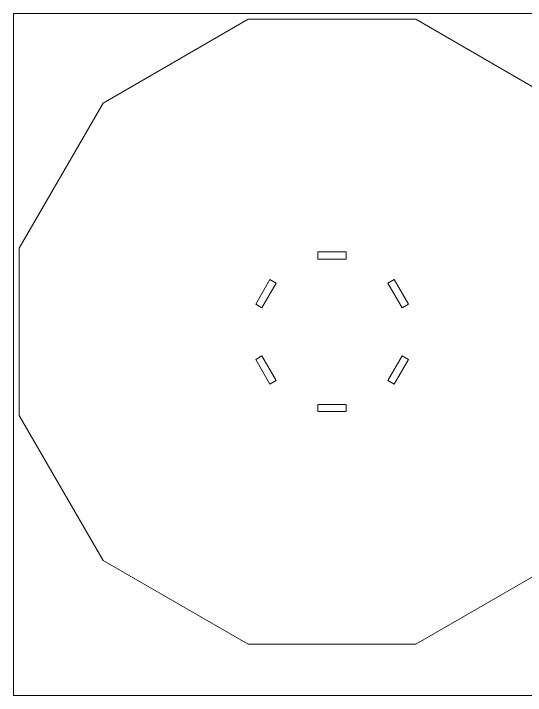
# Model space of a CAD drawing. Header units: millimetres. Extents: x -450 to 450, y -969 to 969.
# Drawn here: x -450 to 0, y 369 to 969 of the extents above; entities that cross this region are included whole.
import ezdxf

# ---------------------------------------------------------------- set-up
doc = ezdxf.new("R2010")
doc.units = ezdxf.units.MM
doc.header["$MEASUREMENT"] = 0
doc.layers.add('Camada 1', color=7, linetype='Continuous')

msp = doc.modelspace()

# ---------------------------------------------------------------- linework, layer by layer
at = {"layer": 'Camada 1', "color": 254, "lineweight": 20}
msp.add_lwpolyline([(-450, 368.7521), (450, 368.7521), (450, 968.7521), (-450, 968.7521), (-450, 368.7521)], close=True, dxfattribs=at)
at = {"layer": 'Camada 1', "color": 230, "lineweight": 20}
for points, knots in [([(105, 615.0661), (105, 615.0661), (105, 762.4381), (105, 762.4381), (105, 762.4381), (105, 762.4381), (31.314, 890.0661), (31.314, 890.0661), (31.314, 890.0661), (31.314, 890.0661), (-96.314, 963.7521), (-96.314, 963.7521), (-96.314, 963.7521), (-96.314, 963.7521), (-243.686, 963.7521), (-243.686, 963.7521), (-243.686, 963.7521), (-243.686, 963.7521), (-371.314, 890.0661), (-371.314, 890.0661), (-371.314, 890.0661), (-371.314, 890.0661), (-445, 762.4381), (-445, 762.4381), (-445, 762.4381), (-445, 762.4381), (-445, 615.0661), (-445, 615.0661), (-445, 615.0661), (-445, 615.0661), (-371.314, 487.4381), (-371.314, 487.4381), (-371.314, 487.4381), (-371.314, 487.4381), (-243.686, 413.7521), (-243.686, 413.7521), (-243.686, 413.7521), (-243.686, 413.7521), (-96.314, 413.7521), (-96.314, 413.7521), (-96.314, 413.7521), (-96.314, 413.7521), (31.314, 487.4381), (31.314, 487.4381), (31.314, 487.4381), (31.314, 487.4381), (105, 615.0661), (105, 615.0661)], [0, 0, 0, 0, 0.07692308, 0.07692308, 0.07692308, 0.07692308, 0.15384615, 0.15384615, 0.15384615, 0.15384615, 0.23076923, 0.23076923, 0.23076923, 0.23076923, 0.30769231, 0.30769231, 0.30769231, 0.30769231, 0.38461538, 0.38461538, 0.38461538, 0.38461538, 0.46153846, 0.46153846, 0.46153846, 0.46153846, 0.53846154, 0.53846154, 0.53846154, 0.53846154, 0.61538462, 0.61538462, 0.61538462, 0.61538462, 0.69230769, 0.69230769, 0.69230769, 0.69230769, 0.76923077, 0.76923077, 0.76923077, 0.76923077, 0.84615385, 0.84615385, 0.84615385, 0.84615385, 1, 1, 1, 1]), ([(-157.5, 759.0579), (-157.5, 759.0579), (-157.5, 752.6661), (-157.5, 752.6661), (-157.5, 752.6661), (-157.5, 752.6661), (-182.5, 752.6661), (-182.5, 752.6661), (-182.5, 752.6661), (-182.5, 752.6661), (-182.5, 759.0579), (-182.5, 759.0579), (-182.5, 759.0579), (-182.5, 759.0579), (-157.5, 759.0579), (-157.5, 759.0579)], [0, 0, 0, 0, 0.2, 0.2, 0.2, 0.2, 0.4, 0.4, 0.4, 0.4, 0.6, 0.6, 0.6, 0.6, 1, 1, 1, 1]), ([(-219.1012, 731.5344), (-219.1012, 731.5344), (-231.6012, 709.8838), (-231.6012, 709.8838), (-231.6012, 709.8838), (-231.6012, 709.8838), (-237.1366, 713.0797), (-237.1366, 713.0797), (-237.1366, 713.0797), (-237.1366, 713.0797), (-224.6366, 734.7303), (-224.6366, 734.7303), (-224.6366, 734.7303), (-224.6366, 734.7303), (-219.1012, 731.5344), (-219.1012, 731.5344)], [0, 0, 0, 0, 0.2, 0.2, 0.2, 0.2, 0.4, 0.4, 0.4, 0.4, 0.6, 0.6, 0.6, 0.6, 1, 1, 1, 1]), ([(-115.3634, 734.7303), (-115.3634, 734.7303), (-102.8634, 713.0797), (-102.8634, 713.0797), (-102.8634, 713.0797), (-102.8634, 713.0797), (-108.3988, 709.8838), (-108.3988, 709.8838), (-108.3988, 709.8838), (-108.3988, 709.8838), (-120.8988, 731.5344), (-120.8988, 731.5344), (-120.8988, 731.5344), (-120.8988, 731.5344), (-115.3634, 734.7303), (-115.3634, 734.7303)], [0, 0, 0, 0, 0.2, 0.2, 0.2, 0.2, 0.4, 0.4, 0.4, 0.4, 0.6, 0.6, 0.6, 0.6, 1, 1, 1, 1]), ([(-231.6012, 667.6204), (-231.6012, 667.6204), (-219.1012, 645.9698), (-219.1012, 645.9698), (-219.1012, 645.9698), (-219.1012, 645.9698), (-224.6366, 642.7739), (-224.6366, 642.7739), (-224.6366, 642.7739), (-224.6366, 642.7739), (-237.1366, 664.4245), (-237.1366, 664.4245), (-237.1366, 664.4245), (-237.1366, 664.4245), (-231.6012, 667.6204), (-231.6012, 667.6204)], [0, 0, 0, 0, 0.2, 0.2, 0.2, 0.2, 0.4, 0.4, 0.4, 0.4, 0.6, 0.6, 0.6, 0.6, 1, 1, 1, 1]), ([(-108.3988, 667.6204), (-108.3988, 667.6204), (-102.8634, 664.4245), (-102.8634, 664.4245), (-102.8634, 664.4245), (-102.8634, 664.4245), (-115.3634, 642.7739), (-115.3634, 642.7739), (-115.3634, 642.7739), (-115.3634, 642.7739), (-120.8988, 645.9698), (-120.8988, 645.9698), (-120.8988, 645.9698), (-120.8988, 645.9698), (-108.3988, 667.6204), (-108.3988, 667.6204)], [0, 0, 0, 0, 0.2, 0.2, 0.2, 0.2, 0.4, 0.4, 0.4, 0.4, 0.6, 0.6, 0.6, 0.6, 1, 1, 1, 1]), ([(-157.5, 624.8381), (-157.5, 624.8381), (-157.5, 618.4463), (-157.5, 618.4463), (-157.5, 618.4463), (-157.5, 618.4463), (-182.5, 618.4463), (-182.5, 618.4463), (-182.5, 618.4463), (-182.5, 618.4463), (-182.5, 624.8381), (-182.5, 624.8381), (-182.5, 624.8381), (-182.5, 624.8381), (-157.5, 624.8381), (-157.5, 624.8381)], [0, 0, 0, 0, 0.2, 0.2, 0.2, 0.2, 0.4, 0.4, 0.4, 0.4, 0.6, 0.6, 0.6, 0.6, 1, 1, 1, 1])]:
    msp.add_open_spline(points, degree=3, knots=knots, dxfattribs=at)

doc.saveas('drawing.dxf')
